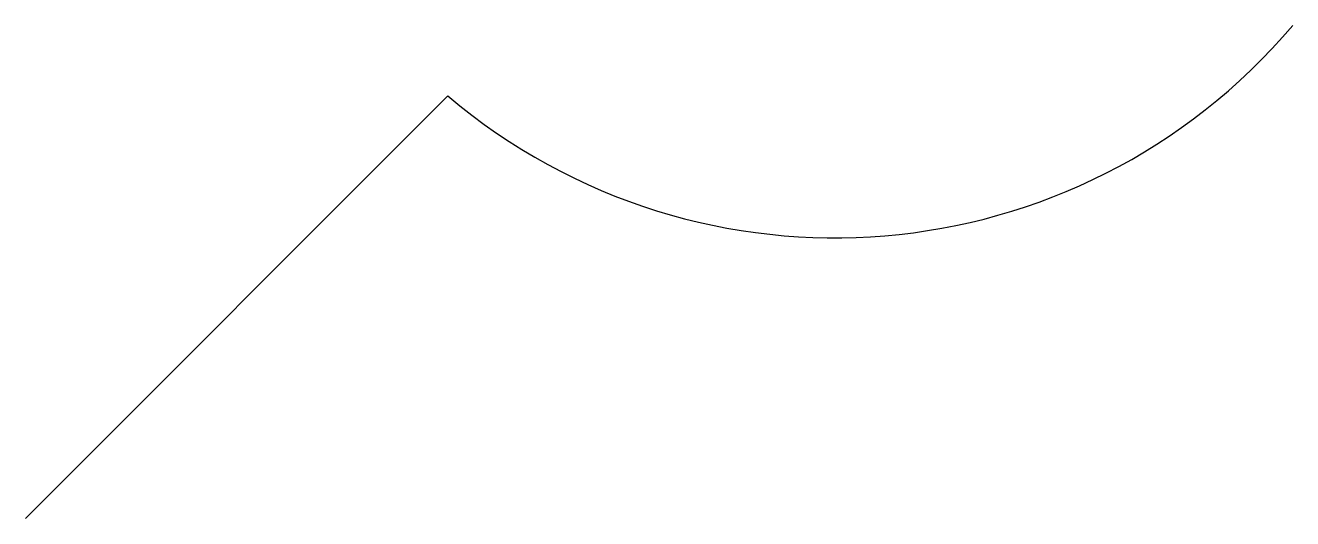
# Model space of a CAD drawing. Header units: millimetres. Extents: x 0 to 180, y 0 to 70.
import ezdxf

# ---------------------------------------------------------------- set-up
doc = ezdxf.new("R2010")
doc.units = ezdxf.units.MM
doc.layers.get('0').update_dxf_attribs({"linetype": 'CONTINUOUS', "lineweight": 25, "true_color": 0x000000})

msp = doc.modelspace()

# ---------------------------------------------------------------- linework, layer by layer
msp.add_line((0, 0), (60, 60))
msp.add_arc((115, 125), 85.15, 229.7636, 319.7636)

doc.saveas('drawing.dxf')
